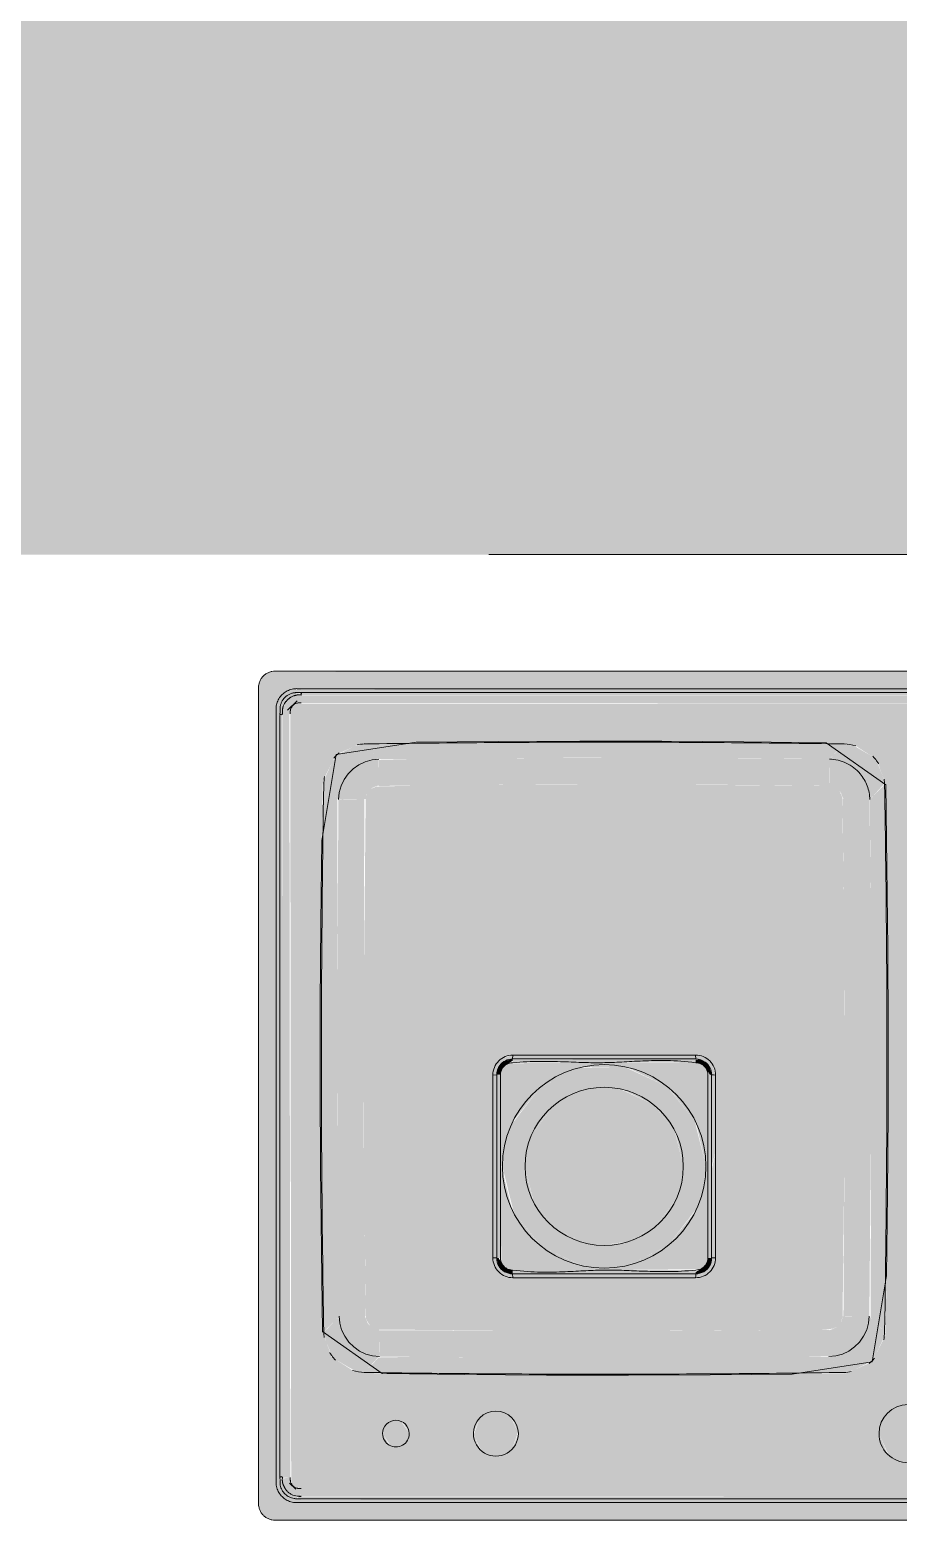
# Model space of a CAD drawing. Header units: millimetres. Extents: x 1680 to 166026, y 35966 to 91121.
# Drawn here: x 101781 to 102303, y 45964 to 46859 of the extents above; entities that cross this region are included whole.
import ezdxf

# ---------------------------------------------------------------- set-up
doc = ezdxf.new("R2010")
doc.units = ezdxf.units.MM
doc.linetypes.add('IMPORT-ACAD_ISO03W100', pattern=[762, 304.8, -457.2])
for name, color, linetype, lineweight in [('A-AREA-PATT', 32, 'Continuous', 18), ('A-GENM', 13, 'Continuous', 18), ('G-IMPT', 8, 'Continuous', 18), ('P-SANR-FIXT', 252, 'Continuous', 18)]:
    doc.layers.add(name, color=color, linetype=linetype, lineweight=lineweight)

# ---------------------------------------------------------------- blocks, each defined once
blk = doc.blocks.new('Generic Models 13 - Generic Models 1-333860-mebel yerləşmə planı')
at = {"layer": 'A-GENM', "color": 253, "linetype": 'IMPORT-ACAD_ISO03W100'}
blk.add_line((33199.53, -13344.81), (29929.53, -13344.81), dxfattribs=at)
blk = doc.blocks.new('intra_frame_kitchen_sink_fr78d_incl_pop_up_waste_water_trap - Default-V11-mebel yerləşmə planı')
at = {"layer": 'G-IMPT'}
h = blk.add_hatch(color=256, dxfattribs=at)
h.paths.add_polyline_path([(-162.35, 255), (-382.22, 254.75), (-386.23, 252.82), (-389.01, 249.34), (-390, 245), (-389.75, -247.22), (-387.82, -251.23), (-384.34, -254.01), (-380, -255), (382.82, -254.54), (386.24, -252.82), (389.01, -249.34), (390, -245), (389.75, 247.23), (387.82, 251.24), (384.34, 254.01), (380, 255), (-7.76, 255)], flags=0)
h.paths.add_polyline_path([(146.82, 244.45), (364.43, 244.45), (375.9, 240.7), (379.45, 229.43), (379.45, -229.43), (375.7, -240.9), (364.43, -244.45), (-366.12, -243.92), (-375.85, -240.85), (-379.45, -229.43), (-379.45, 229.43), (-375.7, 240.9), (-364.43, 244.45), (135.17, 244.45)], flags=0)
h = blk.add_hatch(color=256, dxfattribs=at)
h.paths.add_polyline_path([(-364.43, 242.11), (-366.57, 241.57), (-365.63, 240.7), (-364.43, 241.06), (-364.43, 241.77)], flags=0)
h.paths.add_polyline_path([(364.43, 242.11), (364.43, 240.7), (366.15, 241.15), (366.37, 242.1), (365.77, 242.1)], flags=0)
for points in [[(-358.51, 244.45), (-364.43, 244.45), (-364.43, 242.1), (364.43, 242.6), (364.43, 244.45), (-316.93, 244.45)], [(-318.87, 242.1), (-364.43, 241.57), (-364.43, 240.63), (364.43, 240.85), (364.43, 242.1), (-316.93, 242.1)], [(364.43, 244.45), (364.43, 242.11), (370.13, 241.64), (372.86, 240.28), (375.85, 236.7), (376.65, 234.75), (377.78, 229.43), (379.45, 229.43), (375.85, 240.85), (367.32, 243.54)], [(-307.49, 240.63), (-364.43, 240.63), (-364.43, 235.93), (364.43, 235.93), (364.43, 240.63), (-304.06, 240.63)], [(365.63, 240.63), (364.43, 239.29), (364.43, 235.93), (367.9, 235.38), (369.74, 233.9), (370.79, 231.79), (371.49, 229.43), (375.11, 229.91), (375.63, 231.67), (374.69, 234.83), (372.05, 238.24), (371.01, 239.06), (369.49, 239.52), (369, 240.01), (366.37, 240.55)], [(375.63, 229.43), (370.93, 229.43), (371.49, -229.43), (375.63, -229.43), (375.63, 228.97)], [(375.63, 229.43), (375.85, -229.21), (376.38, -228.72), (377.1, -228.72), (377.08, 229.4), (376.38, 228.72), (375.64, 229.41)], [(378.54, 229.43), (377.1, 229.43), (377.6, -229.43), (379.45, -229.43), (379.45, 229.43), (378.7, 229.43)], [(38.49, 166.24), (32.89, 164.94), (22.65, 159.85), (19.67, 156.13), (14.8, 145.67), (14.17, 141.97), (23.35, 132.63), (24.14, 137.96), (26.3, 143.62), (28.46, 146.97), (31.45, 150.25), (34.6, 152.67), (38.66, 154.84), (42.66, 156.1), (44.21, 156.41), (47.28, 157.16), (38.66, 166.06)], [(184.34, 168), (78.48, 167.36), (38.49, 166.29), (38.85, 166.24), (182.5, 167.3), (268.02, 167.57), (184.46, 168)], [(182.5, 167.3), (38.49, 166.24), (47.67, 156.76), (169.15, 157.53), (299.5, 156.95), (317.86, 157.3), (326.51, 166.24), (187, 167.29)], [(326.51, 166.24), (317.77, 156.72), (324.83, 155.42), (328.06, 154.03), (332.2, 151.42), (335.16, 148.66), (337.56, 145.55), (339.62, 141.73), (340.61, 138.9), (341.43, 134.87), (342.15, 132.99), (350.78, 142.28), (349.48, 147.43), (346.06, 156.16), (343.59, 158.62), (332.11, 165.29), (327.38, 166.09)], [(47.67, 156.76), (40.33, 155.45), (36.82, 153.96), (32.82, 151.42), (29.82, 148.63), (27.75, 145.97), (25.38, 141.7), (24.14, 137.96), (23.58, 134.86), (23.77, 132.55), (34.6, 132.67), (39.4, 132.65), (39.9, 135.3), (41.28, 137.66), (43.76, 139.6), (45.92, 140.37), (47.28, 140.9), (47.58, 156.42)], [(167.52, 157.53), (69.53, 156.99), (47.57, 156.33), (47.28, 149.48), (47.28, 140.51), (152.45, 141.41), (261, 141.12), (317.75, 140.87), (317.34, 156.77), (195.94, 157.53), (167.68, 157.53)], [(317.34, 156.77), (317.65, 153.28), (317.77, 140.47), (320.45, 139.96), (323.46, 137.92), (324.54, 136.51), (325.49, 133.96), (326.17, 132.6), (341.66, 132.59), (340.61, 138.9), (338.65, 143.75), (336.33, 147.28), (333.6, 150.22), (330.07, 152.92), (326.35, 154.84), (322.88, 155.96), (320.4, 156.45), (317.39, 156.76)], [(14.17, 141.97), (12.82, 5.25), (13.27, -121.18), (14.38, -186.75), (23.01, -177.83), (22.05, -55.4), (22.36, 46.22), (22.49, 133.37), (14.8, 141.32)], [(350.83, 141.97), (341.67, 132.5), (342.86, 9.78), (342.78, -98.41), (342.73, -178.59), (350.83, -186.97), (352.18, -55.4), (351.73, 76.18), (350.84, 141.75)], [(30.26, 132.68), (23.33, 132.5), (22.1, 1.29), (22.08, -74.59), (23.19, -177.87), (26.5, -178.1), (39.34, -178.15), (38.17, -57.32), (38.31, 44.71), (38.85, 132.62), (30.41, 132.68)], [(334.76, 132.67), (325.63, 132.6), (326.8, 28.98), (326.67, -90.72), (326.51, -178.18), (341.99, -177.84), (342.94, -55.4), (342.64, 46.28), (341.67, 132.51), (336.39, 132.66), (335.38, 132.67)], [(127.59, 109.38), (122.74, 108.29), (118.3, 104.65), (116.52, 101.99), (115.63, 97.38), (117.98, 97.51), (119.14, 101.99), (120.51, 103.91), (121.41, 104.73), (123.01, 105.86), (125.62, 106.78), (127.52, 107.33), (127.56, 108.47)], [(135.79, 109.38), (127.6, 109.38), (127.55, 107.02), (237.5, 107.02), (237.32, 109.38), (137.43, 109.38)], [(237.32, 109.38), (238.06, 106.95), (242, 105.86), (243.91, 104.49), (244.76, 103.55), (245.88, 101.95), (246.78, 99.38), (247.03, 97.5), (249.31, 97.44), (248.22, 102.26), (244.56, 106.7), (241.93, 108.46), (237.33, 109.38)], [(127.5, 107.02), (123.01, 105.86), (121.09, 104.49), (120.27, 103.59), (119.12, 101.95), (118.22, 99.38), (118.3, 97.5), (120.27, 97.51), (121.24, 101.12), (123.88, 103.76), (127.49, 105.88), (127.5, 106.7)], [(181.96, 104.79), (125.04, 104.24), (123.01, 102.89), (120.75, 99.96), (120.27, 97.51), (120.5, 42.5), (121.38, 42.5), (128.19, 69.97), (144.39, 90.29), (168.9, 102.09), (196.91, 101.7), (220.61, 90.29), (237.57, 69.02), (244.21, 42.5), (244.79, 42.5), (244.24, 99.96), (243.76, 101.12), (239.96, 104.25), (237.32, 104.73), (182.5, 104.79)], [(168.9, 102.09), (144.29, 90.16), (127.21, 68.04), (121.38, 42.5), (135, 42.5), (140.04, 63.53), (152.92, 79.65), (171.93, 88.81), (194.14, 88.29), (212.12, 79.64), (225.3, 63.11), (230, 42.5), (243.62, 42.5), (236.81, 69.97), (220.31, 90.43), (195.85, 102.09), (170.86, 102.09)], [(182.5, 107.03), (181.96, 107.03), (127.5, 106.7), (127.49, 104.73), (237.51, 104.75), (237.32, 107.02), (194.14, 107.02)], [(237.5, 107.02), (237.51, 104.73), (241.12, 103.76), (243.76, 101.12), (245.88, 97.51), (247.02, 97.51), (245.87, 101.97), (244.49, 103.91), (243.59, 104.73), (241.12, 106.22), (238.06, 106.95), (237.51, 107.02)], [(120.27, 97.51), (117.98, 97.38), (118.44, -12.5), (120.27, -12.51), (120.27, 97.51)], [(244.73, 97.51), (244.74, 96.63), (244.77, -12.51), (247.02, -12.38), (246.7, 97.5), (244.75, 97.51)], [(247.02, 97.5), (247.02, -12.5), (249.32, -12.37), (249.32, 97.38), (247.02, 97.5)], [(121.09, 42.5), (120.21, 42.5), (120.51, -14.38), (121.24, -16.12), (124.57, -19.05), (127.6, -19.73), (239.38, -19.49), (241.91, -17.97), (244.05, -15.44), (244.73, -12.38), (244.5, 42.5), (243.62, 42.5), (236.9, 15.14), (220.61, -5.29), (195.03, -17.09), (168.9, -17.09), (144.39, -5.29), (127.43, 15.98), (121.38, 42.5)], [(238.68, 42.5), (230, 42.5), (224.96, 21.47), (212.08, 5.35), (192.29, -3.81), (171.93, -3.81), (152.88, 5.36), (139.7, 21.89), (135, 42.5), (121.41, 42.35), (128.19, 15.03), (144.83, -5.5), (169.97, -17.09), (197.2, -16.56), (220.85, -4.98), (237.79, 16.96), (243.62, 42.5), (240.19, 42.5)], [(115.6, -12.38), (117.26, -18.09), (120.15, -21.56), (122.99, -23.46), (127.6, -24.36), (127.49, -22.02), (122.99, -20.76), (121.18, -19.49), (119.07, -16.67), (118.27, -14.38), (117.98, -12.5), (115.69, -12.38)], [(117.98, -12.5), (119.22, -16.97), (120.51, -18.82), (123.22, -20.88), (125.62, -21.73), (127.5, -21.56), (127.49, -19.73), (123.88, -18.76), (121.24, -16.12), (119.12, -12.51), (118.44, -12.5)], [(249.32, -12.38), (247.02, -12.51), (245.77, -16.99), (244.49, -18.82), (241.78, -20.88), (240.44, -21.56), (237.5, -22.02), (237.5, -24.34), (243.09, -22.68), (246.56, -19.74), (248.4, -16.99), (249.32, -12.38)], [(247.02, -12.5), (244.73, -12.51), (243.76, -16.12), (241.12, -18.76), (237.51, -20.88), (237.51, -22.02), (241.91, -20.81), (243.82, -19.49), (245.88, -16.78), (246.72, -14.38), (247.02, -12.51)], [(127.49, -19.73), (127.6, -22.02), (237.5, -21.56), (237.33, -19.73), (127.49, -19.73)], [(127.6, -22.02), (127.5, -22.02), (127.6, -24.38), (237.33, -24.34), (237.32, -22.02), (128.37, -22.02)], [(23.01, -177.83), (14.26, -187.51), (15.44, -192.2), (18.94, -201.16), (21.41, -203.62), (32.72, -210.26), (38.63, -211.09), (47.16, -202.09), (40.21, -200.86), (36.06, -199.1), (32.49, -196.77), (29.59, -194.07), (27.97, -192.08), (25.11, -187.15), (24.32, -185.09), (23.25, -180.11), (23.02, -177.91)], [(23.01, -177.83), (24.32, -185.12), (25.71, -188.41), (28.36, -192.64), (31.15, -195.63), (34.48, -198.17), (38.06, -200.05), (41.94, -201.34), (43.93, -201.76), (47.28, -201.68), (47.17, -190.81), (47.19, -186.01), (44.52, -185.5), (42.05, -184), (40.42, -182.03), (39.48, -179.51), (38.86, -178.15), (23.19, -177.87)], [(341.99, -177.84), (338.51, -178.12), (325.66, -178.19), (325.16, -180.84), (323.78, -183.19), (321.7, -184.94), (319.15, -185.89), (317.79, -186.44), (317.85, -202.1), (324.03, -201.08), (328.99, -199.08), (332.29, -196.93), (335.44, -194.05), (337.11, -191.97), (340.06, -186.82), (341.18, -183.37), (341.82, -179.52), (341.99, -177.88)], [(341.99, -177.84), (340.69, -185.1), (339, -189.04), (336.59, -192.71), (333.82, -195.66), (330.53, -198.17), (326.89, -200.08), (323.15, -201.32), (321.08, -201.76), (318.02, -202.47), (326.53, -211.24), (332.29, -209.86), (342.35, -204.85), (345.41, -200.98), (350.2, -190.67), (350.83, -186.97), (342.07, -177.92)], [(47.22, -186.01), (47.33, -202.11), (167.5, -202.98), (287.73, -202.46), (317.73, -201.68), (317.83, -190.14), (317.79, -186.03), (211.66, -187), (115.13, -186.76), (65.94, -186.25)], [(47.33, -202.11), (38.49, -211.24), (182.5, -212.3), (326.51, -211.24), (317.68, -202.11), (197.05, -202.98), (77.36, -202.46), (65.94, -202.33)], [(38.49, -211.24), (38.49, -211.38), (63.47, -212.16), (155.49, -212.95), (254.52, -212.69), (326.52, -211.69), (326.51, -211.24), (180.66, -212.3), (42.91, -211.29)], [(379.45, -229.43), (377.1, -229.43), (376.57, -234.75), (375.63, -237.12), (373.17, -239.89), (369.75, -241.58), (367.91, -242.04), (364.43, -242.6), (364.43, -244.45), (375.85, -240.85), (378.7, -231.81)], [(374.92, -229.43), (370.93, -229.43), (370.38, -232.9), (368.9, -234.74), (366.79, -235.79), (364.43, -235.93), (364.43, -240.63), (369.05, -239.92), (372.06, -238.08), (373.85, -236.3), (374.38, -234.74), (374.92, -234.05), (375.49, -231.66), (375.4, -229.43)], [(376.38, -228.72), (375.63, -229.66), (374.89, -234.11), (373, -237.14), (371.29, -238.85), (366.06, -240.85), (365.66, -241.51), (369, -241.77), (372.43, -240.4), (374.89, -238.16), (376.38, -235.49), (377.03, -232.96), (377.03, -229.36)], [(153.14, -235.93), (-364.43, -235.93), (-364.43, -240.63), (364.43, -240.4), (364.43, -235.93), (164.27, -235.93)], [(125.27, -240.63), (-364.43, -241.01), (-363.85, -242.1), (364.14, -241.81), (364.43, -240.7), (364.43, -240.63), (136.66, -240.63)], [(-7.76, -242.1), (-364.43, -242.6), (-364.43, -244.45), (364.43, -243.92), (364.43, -242.1), (0, -242.1)]]:
    blk.add_hatch(color=256, dxfattribs=at).paths.add_polyline_path(points, flags=0)
h = blk.add_hatch(color=256, dxfattribs=at)
h.paths.add_polyline_path([(367.1, 242.1), (366.81, 241.15), (372.5, 237.89), (374.89, 234.32), (375.7, 231.22), (375.85, 229.22), (376.38, 228.72), (377.1, 229.43), (376.51, 235.47), (374.14, 239.06), (371.71, 240.85), (369, 241.81)], flags=0)
h.paths.add_polyline_path([(366.37, 241.37), (366.37, 240.55), (367, 240.85), (366.63, 241.15)], flags=0)
h = blk.add_hatch(color=256, dxfattribs=at)
h.paths.add_polyline_path([(-364.43, 235.93), (-367.12, 235.38), (-369.74, 233.89), (-370.93, 229.43), (-370.38, -232.12), (-368.89, -234.74), (-364.43, -235.93), (367.13, -235.38), (369.74, -233.89), (370.93, -229.43), (370.38, 232.13), (368.89, 234.74), (364.43, 235.93), (-334.24, 235.93)], flags=0)
h.paths.add_polyline_path([(0, 220.5), (12.37, 215.37), (17.5, 203), (12.37, 190.63), (0, 185.5), (-12.37, 190.63), (-17.5, 203), (-12.37, 215.37), (-1.31, 219.96)], flags=0)
h.paths.add_polyline_path([(247.5, 216.5), (257.05, 212.55), (261, 203), (257.05, 193.45), (247.5, 189.5), (237.95, 193.45), (234, 203), (237.95, 212.55)], flags=0)
h.paths.add_polyline_path([(303.5, 209.93), (311.5, 209.93), (315.5, 203), (311.5, 196.07), (303.5, 196.07), (299.5, 203), (301.41, 206.31)], flags=0)
h.paths.add_polyline_path([(-303.5, 209.93), (-299.5, 203), (-303.5, 196.07), (-311.5, 196.07), (-315.5, 203), (-311.5, 209.93)], flags=0)
h.paths.add_polyline_path([(-184.34, 168), (-85.05, 167.44), (-36.82, 166.69), (-21.52, 159.85), (-13.64, 144.02), (-12.48, 69.92), (-12, -22.87), (-12.54, -121.2), (-13.5, -186.75), (-18.94, -202.04), (-33.09, -211.09), (-49.26, -211.96), (-147.88, -212.93), (-246.21, -212.76), (-328.18, -211.69), (-343.48, -204.85), (-351.36, -189.02), (-352.47, -120.29), (-353, -21.76), (-352.42, 79.49), (-351.5, 141.75), (-346.06, 157.04), (-331.91, 166.09), (-303.5, 167.14), (-217.12, 167.93), (-194.72, 167.99)], flags=0)
h.paths.add_polyline_path([(184.34, 168), (287.71, 167.35), (320.4, 166.71), (331.91, 166.09), (346.06, 157.04), (351.5, 141.75), (352.76, 43.43), (352.9, -64.33), (352.03, -154.52), (351.36, -189.02), (343.48, -204.85), (328.18, -211.69), (246.21, -212.76), (146.82, -212.92), (49.26, -211.96), (32.36, -210.63), (18.94, -202.04), (13.5, -186.75), (12.24, -88.43), (12.06, 10.81), (12.95, 108.24), (13.64, 144.02), (21.52, 159.85), (36.82, 166.69), (118.79, 167.76), (167.95, 167.99)], flags=0)
h = blk.add_hatch(color=256, dxfattribs=at)
h.paths.add_polyline_path([(-365.62, 235.93), (-367.9, 235.38), (-366.7, 235.53), (-365.61, 235.93)], flags=0)
h.paths.add_polyline_path([(365.62, 235.93), (366.79, 235.5), (365.62, 235.93)], flags=0)
h = blk.add_hatch(color=256, dxfattribs=at)
h.paths.add_polyline_path([(-364.43, 240.7), (-365.53, 240.57), (-364.43, 239.89), (-364.43, 240.63)], flags=0)
h.paths.add_polyline_path([(367.71, 240.7), (367.55, 240.43), (367.88, 240.63)], flags=0)
h.paths.add_polyline_path([(364.43, 240.7), (364.44, 239.89), (365.63, 240.7)], flags=0)
h = blk.add_hatch(color=256, dxfattribs=at)
h.paths.add_polyline_path([(38.48, 166.72), (35.53, 166.12), (36.22, 165.85), (38.48, 166.69)], flags=0)
h.paths.add_polyline_path([(23.56, 160.77), (21.12, 159.06), (21.52, 158.72), (22.65, 159.85)], flags=0)
h.paths.add_polyline_path([(14.97, 146.7), (13.61, 142.74), (14.17, 141.98), (14.8, 145.67)], flags=0)
h = blk.add_hatch(color=256, dxfattribs=at)
h.paths.add_polyline_path([(326.52, 166.38), (326.91, 166.17), (332.66, 165.61), (331.91, 166.09), (329.16, 166.24)], flags=0)
h.paths.add_polyline_path([(343.59, 158.62), (346.94, 154.47), (344.86, 157.81)], flags=0)
h = blk.add_hatch(color=256, dxfattribs=at)
h.paths.add_polyline_path([(13.59, 141.98), (12.46, 67.97), (12.01, -33.61), (12.67, -132.22), (13.86, -186.97), (14.16, -186.75), (12.82, -47.17), (13.38, 84.41), (13.64, 141.98)], flags=0)
h.paths.add_polyline_path([(12.06, -14.28), (12.82, -14.28), (12.82, -14.28)], flags=0)
h = blk.add_hatch(color=256, dxfattribs=at)
h.paths.add_polyline_path([(167.49, 141.45), (53.18, 140.59), (45.48, 140), (42.24, 138.62), (40.49, 136.51), (39.4, 132.61), (38.19, 29), (38.24, -74.59), (39.48, -178.64), (41.23, -183.18), (43.32, -184.93), (45.88, -185.88), (47.22, -186.01), (167.49, -187.03), (278.94, -186.53), (319.15, -185.65), (322.82, -184.15), (324.57, -182.05), (325.66, -178.17), (326.84, -57.35), (326.68, 46.29), (325.49, 133.93), (324.86, 135.27), (322.77, 138.6), (320.4, 139.97), (317.75, 140.48), (212.58, 141.38), (182.52, 141.44)], flags=0)
h.paths.add_polyline_path([(237.32, 109.38), (241.93, 108.46), (246.03, 105.53), (248.41, 101.97), (249.32, 97.38), (249.32, -12.39), (248.4, -16.99), (245.8, -20.87), (241.91, -23.47), (237.32, -24.38), (127.58, -24.38), (122.99, -23.46), (119.1, -20.86), (116.51, -16.97), (115.59, -12.38), (115.6, 97.39), (116.52, 101.99), (119.12, 105.88), (123.01, 108.47), (127.6, 109.38), (227.61, 109.38)], flags=0)
h = blk.add_hatch(color=256, dxfattribs=at)
h.paths.add_polyline_path([(352.18, -14.28), (352.18, -14.28), (352.94, -14.28)], flags=0)
h.paths.add_polyline_path([(351.42, 141.98), (350.84, 141.75), (352.18, 2.17), (351.62, -129.41), (351.41, -186.6), (352.54, -112.97), (352.99, -11.39), (352.33, 87.22), (351.42, 141.97)], flags=0)
h = blk.add_hatch(color=256, dxfattribs=at)
h.paths.add_polyline_path([(115.6, 33.35), (115.69, -12.38), (117.98, -12.38), (117.97, 42.5)], flags=0)
h.paths.add_polyline_path([(117.98, 97.5), (115.6, 97.38), (115.6, 33.35), (117.97, 44.71), (117.98, 97.38)], flags=0)
h = blk.add_hatch(color=256, dxfattribs=at)
h.paths.add_polyline_path([(172, 88.81), (170.86, 88.29), (171.93, 88.78)], flags=0)
h.paths.add_polyline_path([(152.95, 79.67), (152.87, 79.62), (152.94, 79.65)], flags=0)
h = blk.add_hatch(color=256, dxfattribs=at)
h.paths.add_polyline_path([(139.69, 21.96), (140.04, 21.47), (139.7, 21.94)], flags=0)
h.paths.add_polyline_path([(152.84, 5.42), (152.9, 5.35), (152.88, 5.4)], flags=0)
h.paths.add_polyline_path([(171.87, -3.78), (172.6, -3.81), (171.93, -3.78)], flags=0)
h = blk.add_hatch(color=256, dxfattribs=at)
h.paths.add_polyline_path([(14.17, -186.97), (13.58, -186.98), (14.17, -186.98)], flags=0)
h.paths.add_polyline_path([(17.94, -199.24), (18.94, -202.04), (19.82, -202.04), (18.94, -201.15)], flags=0)
h.paths.add_polyline_path([(31.47, -210.05), (33.09, -211.09), (34.77, -210.61), (32.72, -210.26)], flags=0)
h = blk.add_hatch(color=256, dxfattribs=at)
h.paths.add_polyline_path([(350.83, -186.97), (350.49, -190.77), (351.39, -187.74), (351.36, -186.98)], flags=0)
h.paths.add_polyline_path([(344.6, -202.61), (342.15, -205.45), (343.77, -204.27)], flags=0)
h.paths.add_polyline_path([(330.83, -210.51), (326.53, -211.72), (328.91, -211.36), (330.57, -210.63)], flags=0)
h = blk.add_hatch(color=256, dxfattribs=at)
h.paths.add_polyline_path([(-369, -234.63), (-368.9, -234.74), (-366.61, -235.81), (-367.9, -235.1), (-368.9, -234.73)], flags=0)
h.paths.add_polyline_path([(369, -234.63), (367.9, -235.1), (369, -234.64)], flags=0)
h = blk.add_hatch(color=256, dxfattribs=at)
h.paths.add_polyline_path([(364.43, -241.22), (364.43, -242.1), (365.66, -241.51), (365.03, -241.37)], flags=0)
h.paths.add_polyline_path([(-364.43, -241.22), (-367.91, -242.04), (-364.14, -241.81), (-364.43, -241.37)], flags=0)
at = {"layer": 'P-SANR-FIXT'}
for p, q in [((-380, 255), (380, 255)), ((364.43, 244.45), (-364.43, 244.45)), ((365.7, 240.7), (364.43, 240.7)), ((367.68, 236.37), (371.36, 232.68)), ((351.42, 141.98), (350.83, 141.97)), ((237.32, 109.38), (237.5, 107.02)), ((115.6, 97.38), (117.98, 97.5)), ((249.32, -12.38), (247.02, -12.5)), ((127.6, -24.38), (127.5, -22.02)), ((237.32, -24.38), (237.5, -22.02)), ((13.58, -186.98), (14.17, -186.97)), ((372.54, -231.5), (366.83, -237.21)), ((364.43, -240.7), (366.71, -240.7)), ((-364.43, -244.45), (364.43, -244.45)), ((380, -255), (-380, -255))]:
    blk.add_line(p, q, dxfattribs=at)
at = {"layer": 'P-SANR-FIXT', "flags": 128}
for points in [[(364.43, 242.1), (291.54, 242.1), (218.66, 242.1), (145.77, 242.1), (72.89, 242.1), (0, 242.1), (-72.89, 242.1), (-145.77, 242.1), (-218.66, 242.1), (-291.54, 242.1), (-364.43, 242.1)], [(390, 245), (390, 175), (390, 105), (390, 35), (390, -35), (390, -105), (390, -175), (390, -245)], [(377.1, 229.43), (377.1, 152.95), (377.1, 76.48), (377.1, 0), (377.1, -76.48), (377.1, -152.95), (377.1, -229.43)], [(379.45, -229.43), (379.45, -152.95), (379.45, -76.48), (379.45, 0), (379.45, 76.48), (379.45, 152.95), (379.45, 229.43)], [(13.5, -186.75), (12.74, -137.59), (12.24, -88.43), (12.02, -39.26), (12.06, 9.91), (12.37, 59.07), (12.95, 108.24), (21.52, 159.85), (69.62, 167.25), (118.79, 167.76), (167.95, 167.99), (217.12, 167.93), (266.28, 167.59), (315.74, 166.96), (351.5, 141.75)], [(23.33, 132.5), (23.78, 136.69), (24.92, 140.74), (26.74, 144.54), (29.18, 147.98), (32.16, 150.96), (35.61, 153.39), (39.41, 155.2), (43.48, 156.33), (47.67, 156.76)], [(317.34, 156.77), (321.53, 156.34), (325.59, 155.2), (329.4, 153.39), (332.85, 150.97), (335.83, 147.99), (338.27, 144.55), (340.09, 140.75), (341.23, 136.69), (341.67, 132.51)], [(351.5, 141.75), (352.26, 92.59), (352.76, 43.43), (352.98, -5.74), (352.94, -54.91), (352.63, -104.07), (352.05, -153.24), (343.48, -204.85), (295.38, -212.25), (246.21, -212.76), (197.05, -212.99), (147.88, -212.93), (98.72, -212.59), (49.26, -211.96), (13.5, -186.75)], [(127.6, 109.38), (127.55, 108.2), (127.5, 107.02)], [(120.21, 42.5), (120.23, 69.97), (120.27, 97.51)], [(244.73, 97.51), (244.77, 69.97), (244.79, 42.5)], [(249.32, 97.38), (248.17, 97.44), (247.02, 97.5)], [(120.27, -12.51), (120.23, 15.03), (120.21, 42.5)], [(244.79, 42.5), (244.77, 15.03), (244.73, -12.51)], [(117.98, -12.5), (116.79, -12.44), (115.6, -12.38)], [(341.99, -177.84), (341.55, -182.02), (340.41, -186.08), (338.59, -189.88), (336.16, -193.33), (333.18, -196.31), (329.73, -198.73), (325.92, -200.55), (321.87, -201.68), (317.68, -202.11)], [(364.43, -242.1), (291.54, -242.1), (218.66, -242.1), (145.77, -242.1), (72.89, -242.1), (0, -242.1), (-72.89, -242.1), (-145.77, -242.1), (-218.66, -242.1), (-291.54, -242.1), (-364.43, -242.1)]]:
    blk.add_lwpolyline(points, dxfattribs=at)
at = {"layer": 'P-SANR-FIXT'}
for centre, radius, start, end in [((0, 203), 17.5, 360, 90), ((247.5, 203), 13.5, 360, 180), ((307.5, 203), 8, 360, 180), ((0, 203), 17.5, 270, 360), ((247.5, 203), 13.5, 180, 0), ((307.5, 203), 8, 180, 360), ((182.5, 42.5), 61.12, 0, 180), ((182.5, 42.5), 47.5, 0, 180), ((182.5, 42.5), 61.12, 180, 360), ((182.5, 42.5), 47.5, 180, 360)]:
    blk.add_arc(centre, radius, start, end, dxfattribs=at)
for points in [[(380, 255), (380.65, 255), (381.96, 254.87), (383.85, 254.3), (385.59, 253.37), (387.12, 252.12), (388.37, 250.59), (389.3, 248.85), (389.87, 246.96), (390, 245.65), (390, 245)], [(364.43, 240.63), (364.62, 240.63), (365.01, 240.63), (365.42, 240.63), (365.63, 240.63)], [(38.49, 166.24), (37.05, 166.22), (35.59, 166.07), (34.15, 165.79)], [(326.51, 166.24), (278.51, 166.95), (182.5, 167.66), (86.49, 166.95), (38.49, 166.24)], [(333.54, 165.11), (331.25, 165.83), (328.85, 166.2), (326.51, 166.24)], [(14.71, 146.72), (14.37, 145.14), (14.19, 143.54), (14.17, 141.97)], [(350.83, 141.97), (350.82, 143.03), (350.73, 144.11), (350.57, 145.18)], [(127.6, 109.38), (126, 109.38), (122.9, 108.76), (118.9, 106.1), (116.23, 102.11), (115.6, 98.97), (115.6, 97.38)], [(249.32, 97.38), (249.32, 98.96), (248.7, 102.09), (246.04, 106.08), (242.05, 108.75), (238.91, 109.38), (237.32, 109.38)], [(117.98, 97.5), (117.98, 99.15), (118.86, 102.48), (122.52, 106.14), (125.84, 107.02), (127.5, 107.02)], [(127.49, 104.73), (133.44, 105.38), (144.45, 105.89), (158.5, 105.49), (170.71, 104.89), (181.95, 104.69), (193.26, 105.08), (205.65, 105.82), (220.04, 106.22), (231.38, 105.54), (237.51, 104.73)], [(127.5, 107.02), (145.82, 107.02), (182.5, 107.03), (219.18, 107.02), (237.5, 107.02)], [(237.5, 107.02), (239.15, 107.02), (242.48, 106.14), (246.14, 102.48), (247.02, 99.16), (247.02, 97.5)], [(115.6, 97.38), (115.6, 85.19), (115.6, 60.79), (115.6, 24.2), (115.6, -0.19), (115.6, -12.38)], [(117.98, -12.5), (117.98, 5.83), (117.97, 42.51), (117.98, 79.16), (117.98, 97.5)], [(247.02, 97.5), (247.02, 79.17), (247.03, 42.49), (247.02, 5.84), (247.02, -12.5)], [(249.32, -12.38), (249.32, 5.96), (249.32, 42.45), (249.32, 79.1), (249.32, 97.38)], [(115.6, -12.38), (115.6, -13.96), (116.22, -17.09), (118.88, -21.08), (122.87, -23.75), (126.01, -24.38), (127.6, -24.38)], [(237.32, -24.38), (238.9, -24.38), (242.03, -23.75), (246.02, -21.09), (248.69, -17.11), (249.32, -13.96), (249.32, -12.38)], [(237.51, -19.73), (231.62, -20.32), (220.73, -20.77), (206.8, -20.37), (194.66, -19.82), (183.44, -19.69), (172.11, -20.15), (159.65, -20.94), (145.14, -21.34), (133.69, -20.6), (127.49, -19.73)], [(237.5, -22.02), (219.17, -22.02), (182.5, -22.03), (145.83, -22.02), (127.5, -22.02)], [(127.6, -24.38), (145.88, -24.38), (182.47, -24.38), (219.04, -24.38), (237.32, -24.38)], [(14.17, -186.97), (14.18, -188.03), (14.27, -189.11), (14.43, -190.18)], [(350.29, -191.72), (350.63, -190.14), (350.81, -188.54), (350.83, -186.97)], [(31.46, -210.11), (33.75, -210.83), (36.15, -211.2), (38.49, -211.24)], [(38.49, -211.24), (86.49, -211.95), (182.5, -212.66), (278.51, -211.95), (326.51, -211.24)], [(326.51, -211.24), (327.95, -211.22), (329.41, -211.07), (330.85, -210.79)], [(375.63, -229.43), (375.88, -228.96), (376.39, -228.48), (376.87, -228.95), (377.1, -229.43)], [(390, -245), (390, -245.65), (389.87, -246.96), (389.3, -248.85), (388.37, -250.59), (387.12, -252.12), (385.59, -253.37), (383.85, -254.3), (381.96, -254.87), (380.65, -255), (380, -255)]]:
    blk.add_open_spline(points, degree=3, dxfattribs=at)
for points, knots in [([(379.45, 229.43), (379.45, 229.94), (379.45, 230.72), (379.45, 231.75), (379.46, 232.52), (379.41, 233.3), (379.28, 234.32), (378.88, 236.09), (377.86, 238.48), (375.95, 240.95), (373.48, 242.86), (371.09, 243.88), (369.32, 244.28), (368.3, 244.41), (367.52, 244.46), (366.75, 244.45), (365.72, 244.45), (364.94, 244.45), (364.43, 244.45)], [0, 0, 0, 0, 1.432262, 2.148392, 2.864523, 3.580654, 4.296785, 5.729047, 8.59357, 11.458093, 14.322617, 17.18714, 18.619402, 19.335532, 20.051663, 20.767794, 21.483925, 22.916187, 22.916187, 22.916187, 22.916187]), ([(364.43, 242.1), (364.87, 242.1), (365.54, 242.11), (366.44, 242.1), (366.88, 242.11), (367.1, 242.1)], [0, 0, 0, 0, 0.5, 0.75, 1, 1, 1, 1]), ([(367.1, 242.1), (367.36, 242.1), (367.87, 242.09), (368.89, 241.97), (370.64, 241.56), (372.95, 240.4), (374.83, 238.62), (375.93, 236.89), (376.55, 235.49), (376.88, 234.25), (377.03, 233.24), (377.09, 232.48), (377.09, 231.72), (377.09, 230.95), (377.1, 230.19), (377.1, 229.68), (377.1, 229.43)], [0, 0, 0, 0, 0.041667, 0.083333, 0.166667, 0.333333, 0.5, 0.583333, 0.666667, 0.75, 0.791667, 0.833333, 0.875, 0.916667, 0.958333, 1, 1, 1, 1]), ([(370.93, 229.43), (370.93, 229.58), (370.93, 229.87), (370.93, 230.24), (370.93, 230.54), (370.93, 230.84), (370.89, 231.36), (370.73, 232.09), (370.36, 233.01), (369.77, 233.93), (368.93, 234.77), (368.09, 235.31), (367.36, 235.62), (366.89, 235.77), (366.5, 235.85), (366.21, 235.89), (365.91, 235.92), (365.61, 235.93), (365.32, 235.93), (364.92, 235.93), (364.63, 235.93), (364.43, 235.93)], [-1, -1, -1, -1, -0.958333, -0.916667, -0.895833, -0.875, -0.833333, -0.75, -0.666667, -0.555556, -0.444444, -0.333333, -0.277778, -0.222222, -0.194444, -0.166667, -0.138889, -0.111111, -0.083333, -0.055556, 0, 0, 0, 0]), ([(365.63, 240.63), (366.89, 240.62), (368.78, 240.26), (371.04, 239.11), (372.29, 238.13), (373.05, 237.33), (373.4, 236.9), (373.59, 236.65), (373.73, 236.46), (373.87, 236.27), (374.04, 236), (374.24, 235.66), (374.47, 235.25), (374.69, 234.83), (374.89, 234.4), (375.08, 233.97), (375.23, 233.61), (375.32, 233.31), (375.39, 233.09), (375.45, 232.86), (375.52, 232.55), (375.6, 232.16), (375.67, 231.69), (375.7, 231.22), (375.72, 230.76), (375.71, 230.16), (375.67, 229.72), (375.64, 229.43)], [0, 0, 0, 0, 0.222222, 0.333333, 0.444444, 0.5, 0.527778, 0.541667, 0.555556, 0.569444, 0.583333, 0.611111, 0.638889, 0.666667, 0.694444, 0.722222, 0.75, 0.763889, 0.777778, 0.791667, 0.805556, 0.833333, 0.861111, 0.888889, 0.916667, 0.944444, 1, 1, 1, 1]), ([(377.1, 229.43), (376.87, 228.95), (376.39, 228.48), (375.88, 228.96), (375.63, 229.43)], [0.0000007, 0.0000007, 0.0000007, 0.0000007, 0.5, 1, 1, 1, 1]), ([(23.47, 160.87), (22.75, 160.3), (21.61, 159.31), (20.62, 158.2), (20.24, 157.77)], [0.4273832, 0.4273832, 0.4273832, 0.4273832, 0.5, 0.5450465, 0.5450465, 0.5450465, 0.5450465]), ([(347.26, 154.35), (346.89, 154.97), (345.84, 156.54), (344.62, 158), (343.8, 158.83)], [0.3432396, 0.3432396, 0.3432396, 0.3432396, 0.4, 0.4917835, 0.4917835, 0.4917835, 0.4917835]), ([(14.17, 141.97), (13.42, 98.12), (12.3, -11.53), (13.04, -121.19), (14.17, -186.97)], [0, 0, 0, 0, 0.4, 1, 1, 1, 1]), ([(350.83, -186.97), (351.58, -143.12), (352.7, -33.47), (351.96, 76.19), (350.83, 141.97)], [0, 0, 0, 0, 0.4, 1, 1, 1, 1]), ([(237.32, 109.38), (225.13, 109.38), (206.83, 109.38), (182.49, 109.38), (158.05, 109.38), (139.81, 109.38), (127.6, 109.38)], [0, 0, 0, 0, 0.333333, 0.5, 0.666667, 1, 1, 1, 1]), ([(120.27, 97.51), (120.27, 98.8), (120.78, 100.66), (122.33, 102.68), (124.35, 104.22), (126.2, 104.73), (127.49, 104.73)], [-1, -1, -1, -1, -0.666667, -0.5, -0.333333, 0, 0, 0, 0]), ([(237.51, 104.73), (238.8, 104.73), (240.66, 104.22), (242.68, 102.67), (244.22, 100.65), (244.73, 98.8), (244.73, 97.51)], [-1, -1, -1, -1, -0.666667, -0.5, -0.333333, 0, 0, 0, 0]), ([(127.5, -22.02), (125.52, -22.02), (122.03, -20.9), (118.68, -16.97), (117.98, -13.99), (117.98, -12.5)], [0, 0, 0, 0, 0.4, 0.7, 1, 1, 1, 1]), ([(127.49, -19.73), (126.2, -19.73), (124.34, -19.22), (122.32, -17.67), (120.78, -15.65), (120.27, -13.8), (120.27, -12.51)], [-1, -1, -1, -1, -0.666667, -0.5, -0.333333, 0, 0, 0, 0]), ([(247.02, -12.5), (247.02, -13.49), (246.71, -15.48), (245.1, -18.66), (241.98, -21.31), (238.99, -22.02), (237.5, -22.02)], [0, 0, 0, 0, 0.2, 0.4, 0.7, 1, 1, 1, 1]), ([(244.73, -12.51), (244.73, -13.8), (244.22, -15.66), (242.67, -17.68), (240.65, -19.22), (238.8, -19.73), (237.51, -19.73)], [-1, -1, -1, -1, -0.666667, -0.5, -0.333333, 0, 0, 0, 0]), ([(47.33, -202.11), (43.82, -202.05), (36.81, -200.4), (28.83, -194.25), (24.14, -186.25), (23.06, -180.64), (23.01, -177.83)], [-1, -1, -1, -1, -0.722222, -0.444444, -0.222222, 0, 0, 0, 0]), ([(17.74, -199.35), (18.11, -199.97), (19.16, -201.54), (20.38, -203), (21.2, -203.83)], [0.3432391, 0.3432391, 0.3432391, 0.3432391, 0.4, 0.4917837, 0.4917837, 0.4917837, 0.4917837]), ([(341.53, -205.87), (342.25, -205.3), (343.39, -204.31), (344.38, -203.2), (344.76, -202.77)], [0.4273819, 0.4273819, 0.4273819, 0.4273819, 0.5, 0.5450461, 0.5450461, 0.5450461, 0.5450461]), ([(364.43, -235.93), (364.58, -235.93), (364.87, -235.93), (365.24, -235.93), (365.54, -235.93), (365.84, -235.93), (366.36, -235.89), (367.09, -235.73), (368.01, -235.36), (368.93, -234.77), (369.77, -233.93), (370.31, -233.09), (370.62, -232.36), (370.77, -231.89), (370.85, -231.5), (370.89, -231.21), (370.92, -230.91), (370.93, -230.61), (370.93, -230.32), (370.93, -229.92), (370.93, -229.63), (370.93, -229.43)], [-1, -1, -1, -1, -0.958333, -0.916667, -0.895833, -0.875, -0.833333, -0.75, -0.666667, -0.555556, -0.444444, -0.333333, -0.277778, -0.222222, -0.194444, -0.166667, -0.138889, -0.111111, -0.083333, -0.055556, 0, 0, 0, 0]), ([(364.43, -244.45), (364.94, -244.45), (365.72, -244.45), (366.75, -244.45), (367.52, -244.46), (368.3, -244.4), (369.32, -244.28), (371.09, -243.88), (373.48, -242.86), (375.95, -240.95), (377.86, -238.48), (378.88, -236.09), (379.28, -234.32), (379.4, -233.3), (379.46, -232.52), (379.45, -231.88), (379.45, -231.36), (379.45, -230.59), (379.45, -229.94), (379.45, -229.43)], [0, 0, 0, 0, 1.432263, 2.148394, 2.864526, 3.580657, 4.296789, 5.729052, 8.593578, 11.458103, 14.322629, 17.187155, 18.619418, 19.335549, 20.051681, 20.767812, 21.125878, 21.483944, 22.916207, 22.916207, 22.916207, 22.916207]), ([(377.1, -229.43), (377.09, -230.02), (377.08, -230.76), (377.08, -231.64), (377.07, -232.08), (377.06, -232.52), (377.04, -232.96), (376.99, -233.4), (376.91, -233.99), (376.7, -235), (376.01, -236.95), (374.28, -239.34), (371.87, -241.05), (369.93, -241.72), (368.92, -241.92), (368.35, -242), (367.91, -242.04), (367.48, -242.07), (366.9, -242.08), (366.17, -242.08), (365.3, -242.09), (364.72, -242.1), (364.43, -242.1)], [0, 0, 0, 0, 0.083333, 0.104167, 0.125, 0.145833, 0.166667, 0.1875, 0.208333, 0.25, 0.333333, 0.5, 0.666667, 0.75, 0.791667, 0.8125, 0.833333, 0.854167, 0.875, 0.916667, 0.958333, 1, 1, 1, 1]), ([(375.64, -229.43), (375.66, -229.73), (375.68, -230.34), (375.66, -231.25), (375.59, -232.01), (375.49, -232.6), (375.4, -233.04), (375.29, -233.48), (375.11, -234.05), (374.81, -234.75), (374.44, -235.41), (374.11, -235.93), (373.85, -236.3), (373.57, -236.66), (373.19, -237.13), (372.68, -237.68), (372.13, -238.19), (371.66, -238.57), (371.3, -238.85), (370.93, -239.11), (370.41, -239.44), (369.75, -239.81), (369.05, -240.11), (368.48, -240.29), (368.04, -240.4), (367.6, -240.49), (367.01, -240.59), (366.25, -240.66), (365.34, -240.68), (364.73, -240.66), (364.43, -240.64)], [0, 0, 0, 0, 0.05, 0.1, 0.15, 0.175, 0.2, 0.225, 0.25, 0.3, 0.35, 0.375, 0.4, 0.425, 0.45, 0.5, 0.55, 0.575, 0.6, 0.625, 0.65, 0.7, 0.75, 0.775, 0.8, 0.825, 0.85, 0.9, 0.95, 1, 1, 1, 1]), ([(364.43, -240.64), (364.43, -240.69), (364.43, -240.79), (364.43, -240.91), (364.43, -241.01), (364.43, -241.08), (364.43, -241.15), (364.43, -241.21), (364.43, -241.28), (364.45, -241.36), (364.45, -241.44), (364.44, -241.5), (364.4, -241.56), (364.32, -241.63), (364.21, -241.7), (364.14, -241.77), (364.14, -241.83), (364.16, -241.89), (364.21, -241.96), (364.3, -242.03), (364.38, -242.08), (364.43, -242.1)], [0, 0, 0, 0, 0.1, 0.2, 0.25, 0.3, 0.35, 0.3875, 0.425, 0.5, 0.55, 0.5875, 0.625, 0.675, 0.725, 0.775, 0.8125, 0.85, 0.9, 0.95, 1, 1, 1, 1])]:
    blk.add_open_spline(points, degree=3, knots=knots, dxfattribs=at)

msp = doc.modelspace()

# ---------------------------------------------------------------- hatches: boundary and pattern name
at = {"layer": 'A-AREA-PATT'}
h = msp.add_hatch(color=254, dxfattribs=at)
h.paths.add_polyline_path([(101939.23, 45979.14), (101938.42, 45980.06), (101938.42, 45979.55), (101939.06, 45979.22)], flags=0)
h.paths.add_polyline_path([(101939.55, 45984.42), (101939.06, 45984.91), (101938.4, 45986.3), (101939.05, 45984.91)], flags=0)
h.paths.add_polyline_path([(102677.55, 45984.42), (102678.93, 45986.15), (102678.04, 45984.91), (102677.55, 45984.42)], flags=0)
h.paths.add_polyline_path([(102684.25, 45987.83), (102684.4, 45989.83), (102683.62, 45989.23), (102684.19, 45987.97)], flags=0)
h.paths.add_polyline_path([(101932.85, 45987.83), (101933.66, 45989.63), (101932.7, 45989.84), (101932.91, 45989.63)], flags=0)
h.paths.add_polyline_path([(102308.55, 45998.56), (102320.92, 46003.68), (102325.77, 46016.73), (102320.56, 46028.58), (102307.87, 46033.28), (102296.17, 46028.43), (102291.05, 46016.06), (102296.7, 46003.46), (102306.71, 45999.32)], flags=0)
h.paths.add_polyline_path([(102061.05, 46002.56), (102070.6, 46006.51), (102074.28, 46016.7), (102070.1, 46025.81), (102061.05, 46029.56), (102051.5, 46025.6), (102047.82, 46015.41), (102051.99, 46006.31), (102059.73, 46003.1)], flags=0)
h.paths.add_polyline_path([(102617.16, 46009.13), (102620.05, 46009.13), (102624.05, 46016.06), (102620.05, 46022.98), (102612.05, 46022.98), (102608.05, 46016.06), (102612.05, 46009.13), (102616.05, 46009.13)], flags=0)
h.paths.add_polyline_path([(102001.05, 46009.13), (102005.05, 46009.13), (102009.05, 46016.06), (102004.43, 46022.98), (101997.05, 46022.98), (101993.05, 46016.06), (101997.67, 46009.13), (101999.94, 46009.13)], flags=0)
h.paths.add_polyline_path([(102513.3, 46054.05), (102513.97, 46054.68), (102513.3, 46054.52)], flags=0)
h.paths.add_polyline_path([(102473.04, 46051.82), (102468.8, 46052.76), (102513.3, 46052.76), (102515.65, 46052.71), (102516.3, 46052.98), (102516, 46053.77), (102514.56, 46053.43), (102513.3, 46053.43), (102468.8, 46053.85), (102468.39, 46053.85), (102467.46, 46053.42), (102465.8, 46053.41), (102465.8, 46052.98), (102467.5, 46052.79), (102472.95, 46051.84)], flags=0)
h.paths.add_polyline_path([(102468.8, 46054.05), (102468.8, 46054.68), (102466.45, 46054.43)], flags=0)
h.paths.add_polyline_path([(102626.27, 46078.55), (102628.95, 46079.05), (102631.31, 46080.44), (102633.07, 46082.55), (102634.01, 46085.08), (102633.4, 46083.76), (102632.26, 46081.4), (102630.16, 46079.64), (102626.29, 46078.55)], flags=0)
h.paths.add_polyline_path([(102261.27, 46078.55), (102264.79, 46079.45), (102266.31, 46080.44), (102268.07, 46082.55), (102269.01, 46085.08), (102268.4, 46083.76), (102267.26, 46081.4), (102264.76, 46079.53), (102261.29, 46078.55)], flags=0)
h.paths.add_polyline_path([(102355.78, 46078.58), (102353.12, 46079.09), (102350.09, 46081.14), (102349.28, 46082.55), (102350.78, 46080.45), (102353.15, 46079.08), (102354.46, 46078.71)], flags=0)
h.paths.add_polyline_path([(101990.78, 46078.58), (101988.12, 46079.09), (101985.64, 46080.59), (101984.28, 46082.55), (101985.78, 46080.45), (101988.12, 46079.08), (101989.46, 46078.71)], flags=0)
h.paths.add_polyline_path([(102180.95, 46109.67), (102180.95, 46109.67), (102172.76, 46109.67)], flags=0)
h.paths.add_polyline_path([(102545.95, 46109.67), (102545.95, 46109.67), (102537.76, 46109.67)], flags=0)
h.paths.add_polyline_path([(102436.04, 46113.19), (102436.04, 46114.32), (102435.34, 46114.32)], flags=0)
h.paths.add_polyline_path([(102491.05, 46130.25), (102502.69, 46130.78), (102520.66, 46139.47), (102533.91, 46156.22), (102538.55, 46176.56), (102533.51, 46197.54), (102520.6, 46213.69), (102500.95, 46222.84), (102480.48, 46222.83), (102461.43, 46213.64), (102448.19, 46196.89), (102443.55, 46176.56), (102448.59, 46155.57), (102461.5, 46139.42), (102480.49, 46130.28), (102490.91, 46130.25)], flags=0)
h.paths.add_polyline_path([(102126.05, 46130.25), (102137.69, 46130.78), (102155.66, 46139.47), (102168.91, 46156.22), (102173.55, 46176.56), (102168.51, 46197.54), (102155.6, 46213.69), (102135.95, 46222.84), (102115.48, 46222.83), (102096.43, 46213.64), (102083.19, 46196.89), (102078.55, 46176.56), (102083.59, 46155.57), (102096.5, 46139.42), (102115.49, 46130.28), (102125.91, 46130.25)], flags=0)
h.paths.add_polyline_path([(102424.22, 46205.24), (102424.25, 46231.55), (102424.22, 46231.44)], flags=0)
h.paths.add_polyline_path([(102059.22, 46205.98), (102059.25, 46231.55), (102059.22, 46231.44)], flags=0)
h.paths.add_polyline_path([(102557.95, 46223.04), (102557.94, 46231.49), (102557.95, 46231.43)], flags=0)
h.paths.add_polyline_path([(102192.95, 46223.04), (102192.94, 46231.49), (102192.95, 46231.43)], flags=0)
h.paths.add_polyline_path([(102550.56, 46242.52), (102545.95, 46243.44), (102546.05, 46243.42), (102548.98, 46242.83)], flags=0)
h.paths.add_polyline_path([(102185.56, 46242.52), (102180.95, 46243.44), (102181.05, 46243.42), (102183.98, 46242.83)], flags=0)
h.paths.add_polyline_path([(102634.21, 46397.2), (102633.7, 46399.88), (102632.32, 46402.24), (102630.21, 46404), (102627.67, 46404.93), (102629.01, 46404.56), (102631.49, 46403.06), (102633.12, 46401.09), (102634.2, 46397.23)], flags=0)
h.paths.add_polyline_path([(102269.21, 46397.2), (102268.7, 46399.88), (102267.32, 46402.24), (102265.21, 46404), (102262.67, 46404.93), (102264.01, 46404.56), (102266.49, 46403.06), (102268.12, 46401.09), (102269.2, 46397.23)], flags=0)
h.paths.add_polyline_path([(101982.89, 46397.22), (101984.78, 46402.25), (101986.87, 46404), (101985.72, 46403.2), (101983.96, 46401.1), (101983.02, 46398.58), (101982.89, 46397.25)], flags=0)
h.paths.add_polyline_path([(102348.39, 46399.02), (102349.78, 46402.25), (102351.87, 46404), (102350.72, 46403.2), (102348.96, 46401.1), (102348.39, 46399.9)], flags=0)
h.paths.add_polyline_path([(102684.93, 46447.77), (102684.17, 46448.71), (102684.4, 46448.27)], flags=0)
h.paths.add_polyline_path([(101932.16, 46447.77), (101932.92, 46448.48), (101932.7, 46448.28)], flags=0)
h.paths.add_polyline_path([(102679.48, 46449.67), (102678.93, 46451.96), (102679.05, 46450.85), (102679.33, 46450.06)], flags=0)
h.paths.add_polyline_path([(101933.93, 46453.73), (101934.63, 46453.91), (101934.17, 46454.23), (101933.93, 46453.73)], flags=0)
h.paths.add_polyline_path([(101937.25, 46457.9), (101938.69, 46457.98), (101938.69, 46458.59), (101937.26, 46457.91)], flags=0)
h.paths.add_polyline_path([(99853.55, 46544.06), (103123.55, 46544.06), (103123.55, 48319.06), (99853.55, 48319.06), (99853.55, 47159.09)], flags=0)

# ---------------------------------------------------------------- block references
at = {"layer": 'A-GENM', "color": 253, "linetype": 'IMPORT-ACAD_ISO03W100'}
msp.add_blockref('Generic Models 13 - Generic Models 1-333860-mebel yerləşmə planı', (69924.02, 59888.87), dxfattribs=at)
at = {"layer": 'P-SANR-FIXT', "rotation": 180}
msp.add_blockref('intra_frame_kitchen_sink_fr78d_incl_pop_up_waste_water_trap - Default-V11-mebel yerləşmə planı', (102308.55, 46219.06), dxfattribs=at)

doc.saveas('drawing.dxf')
